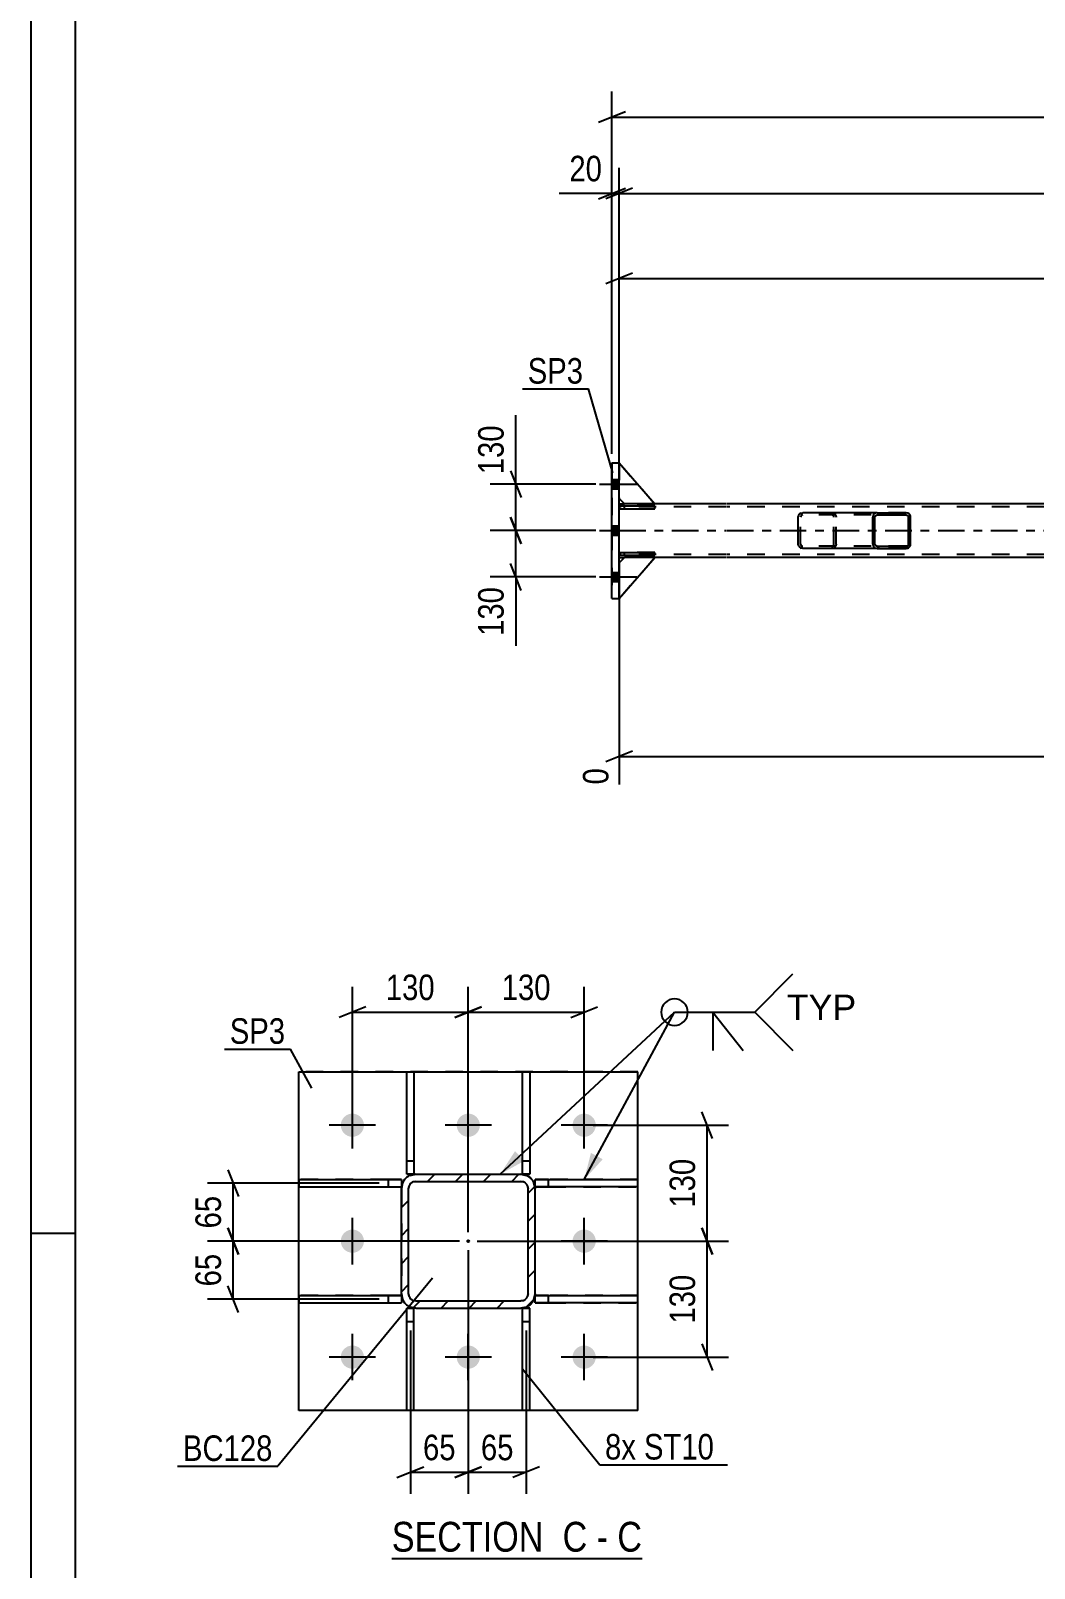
# Model space of a CAD drawing. Header units: millimetres. Extents: x 0 to 841, y 0 to 594.
# Drawn here: x 0 to 112.6, y 111.5 to 283.9 of the extents above; entities that cross this region are included whole.
import ezdxf

# ---------------------------------------------------------------- set-up
doc = ezdxf.new("R2010")
doc.units = ezdxf.units.MM
doc.linetypes.add('DXK_LINE_DOT2', pattern=[3.9198, 1.9599, -1.9599])
doc.linetypes.add('DXK_LINE_DOT3', pattern=[5.9187, 2.979, -0.9799, 0.9799, -0.9799])
doc.styles.add('Arial', font='arial.ttf', dxfattribs={"height": 0.2})
doc.styles.add('Arial Narrow', font='ARIALN.TTF', dxfattribs={"height": 0.2})

# ---------------------------------------------------------------- blocks, each defined once
blk = doc.blocks.new('Unknown-232924716-1133 - 28920')
at = {"color": 5, "linetype": 'Continuous'}
for p, q in [((0, 594), (0, 0)), ((5, 589), (5, 5)), ((5, 149), (0, 149))]:
    blk.add_line(p, q, dxfattribs=at)
blk = doc.blocks.new('Unknown-232924716-13 - 4901')
at = {"color": 6, "linetype": 'Continuous'}
blk.add_line((40.5, 112.58), (68.57, 112.58), dxfattribs=at)
at = {"color": 0, "linetype": 'Continuous'}
for points in [[(58.61, 113.33), (58.61, 116.83), (40.5, 116.83), (40.5, 113.33)], [(62.43, 113.33), (62.43, 116.83), (59.66, 116.83), (59.66, 113.33)], [(64.75, 113.33), (64.75, 116.83), (63.48, 116.83), (63.48, 113.33)], [(68.57, 113.33), (68.57, 116.83), (65.8, 116.83), (65.8, 113.33)]]:
    blk.add_wipeout(points, dxfattribs=at)
at = {"color": 7, "linetype": 'Continuous', "style": 'Arial Narrow'}
for s, p in [('SECTION ', (40.5, 113.33)), ('C', (59.66, 113.33)), ('C', (65.8, 113.33)), ('-', (63.48, 113.33))]:
    blk.add_text(s, height=3.34, dxfattribs=at).set_placement(p)
blk = doc.blocks.new('Bolt-232924716-3558 - 3540')
at = {"linetype": 'Continuous'}
for points in [[(66, 232.49), (66, 233.53), (65.2, 233.53), (65.2, 232.49)], [(66, 232.49), (66, 233.53), (65.2, 233.53), (65.2, 232.49)], [(66, 232.49), (66, 233.53), (65.2, 233.53), (65.2, 232.49)], [(66, 227.29), (66, 228.33), (65.2, 228.33), (65.2, 227.29)], [(66, 227.29), (66, 228.33), (65.2, 228.33), (65.2, 227.29)], [(66, 222.09), (66, 223.13), (65.2, 223.13), (65.2, 222.09)], [(66, 222.09), (66, 223.13), (65.2, 223.13), (65.2, 222.09)], [(66, 222.09), (66, 223.13), (65.2, 223.13), (65.2, 222.09)]]:
    blk.add_hatch(color=1, dxfattribs=at).paths.add_polyline_path(points)
at = {"color": 1, "linetype": 'Continuous'}
for p, q in [((63.8, 233.01), (68, 233.01)), ((63.8, 233.01), (68, 233.01)), ((63.8, 233.01), (68, 233.01)), ((65.2, 233.53), (66, 233.53)), ((65.2, 233.53), (66, 233.53)), ((65.2, 233.53), (66, 233.53)), ((65.2, 232.49), (66, 232.49)), ((65.2, 232.49), (66, 232.49)), ((65.2, 232.49), (66, 232.49)), ((63.8, 227.81), (68, 227.81)), ((63.8, 227.81), (68, 227.81)), ((65.2, 228.33), (66, 228.33)), ((65.2, 228.33), (66, 228.33)), ((65.2, 227.29), (66, 227.29)), ((65.2, 227.29), (66, 227.29)), ((63.8, 222.61), (68, 222.61)), ((63.8, 222.61), (68, 222.61)), ((63.8, 222.61), (68, 222.61)), ((65.2, 223.13), (66, 223.13)), ((65.2, 223.13), (66, 223.13)), ((65.2, 223.13), (66, 223.13)), ((65.2, 222.09), (66, 222.09)), ((65.2, 222.09), (66, 222.09)), ((65.2, 222.09), (66, 222.09))]:
    blk.add_line(p, q, dxfattribs=at)
blk = doc.blocks.new('Part-232924716-3721 - 3540')
at = {"color": 2, "linetype": 'Continuous'}
for p, q in [((66, 225.37), (66, 225.05)), ((66, 225.37), (70, 225.37)), ((66, 225.05), (70, 225.05)), ((70, 225.05), (70, 225.37))]:
    blk.add_line(p, q, dxfattribs=at)
at = {"color": 7, "linetype": 'DXK_LINE_DOT2'}
for p, q in [((66, 225.05), (66, 225.37)), ((66.6, 225.05), (66.6, 225.37))]:
    blk.add_line(p, q, dxfattribs=at)
blk = doc.blocks.new('Part-232924716-3690 - 3540')
at = {"color": 2, "linetype": 'Continuous'}
for p, q in [((66.6, 224.81), (66, 224.21)), ((66, 220.21), (70, 224.81)), ((70, 224.81), (66.6, 224.81))]:
    blk.add_line(p, q, dxfattribs=at)
at = {"color": 7, "linetype": 'DXK_LINE_DOT2'}
blk.add_line((66, 220.21), (66, 224.21), dxfattribs=at)
blk = doc.blocks.new('Part-232924716-3696 - 3540')
at = {"color": 2, "linetype": 'Continuous'}
for p, q in [((66, 235.41), (70, 230.81)), ((66.6, 230.81), (66, 231.41)), ((70, 230.81), (66.6, 230.81))]:
    blk.add_line(p, q, dxfattribs=at)
at = {"color": 7, "linetype": 'DXK_LINE_DOT2'}
blk.add_line((66, 235.41), (66, 231.41), dxfattribs=at)
blk = doc.blocks.new('Part-232924716-3634 - 3540')
at = {"color": 2, "linetype": 'Continuous'}
for p, q in [((66, 230.81), (66.6, 230.81)), ((78, 230.81), (70, 230.81)), ((169.26, 230.81), (78.1, 230.81)), ((66, 224.81), (66.6, 224.81)), ((78, 224.81), (70, 224.81)), ((594.94, 224.81), (78.1, 224.81))]:
    blk.add_line(p, q, dxfattribs=at)
at = {"color": 7, "linetype": 'DXK_LINE_DOT2'}
for p, q in [((66, 224.81), (66, 230.81)), ((78, 230.49), (66, 230.49)), ((70, 230.81), (66.6, 230.81)), ((736.94, 230.49), (78.1, 230.49)), ((78, 225.13), (66, 225.13)), ((70, 224.81), (66.6, 224.81)), ((736.94, 225.13), (78.1, 225.13))]:
    blk.add_line(p, q, dxfattribs=at)
at = {"color": 7, "linetype": 'DXK_LINE_DOT3'}
for p, q in [((66, 227.81), (78, 227.81)), ((78.1, 227.81), (736.94, 227.81))]:
    blk.add_line(p, q, dxfattribs=at)
blk = doc.blocks.new('Part-232924716-3687 - 3540')
at = {"color": 7, "linetype": 'DXK_LINE_DOT2'}
for p, q in [((66.6, 224.81), (66, 224.21)), ((66, 220.21), (70, 224.81)), ((66, 224.21), (66, 220.21)), ((70, 224.81), (66.6, 224.81))]:
    blk.add_line(p, q, dxfattribs=at)
blk = doc.blocks.new('Part-232924716-3693 - 3540')
at = {"color": 7, "linetype": 'DXK_LINE_DOT2'}
for p, q in [((66, 231.41), (66, 235.41)), ((66, 235.41), (70, 230.81)), ((66.6, 230.81), (66, 231.41)), ((70, 230.81), (66.6, 230.81))]:
    blk.add_line(p, q, dxfattribs=at)
blk = doc.blocks.new('Part-232924716-3724 - 3540')
at = {"color": 2, "linetype": 'Continuous'}
for p, q in [((66, 230.57), (66, 230.25)), ((66, 230.57), (70, 230.57)), ((66, 230.25), (70, 230.25)), ((70, 230.25), (70, 230.57))]:
    blk.add_line(p, q, dxfattribs=at)
at = {"color": 7, "linetype": 'DXK_LINE_DOT2'}
for p, q in [((66, 230.25), (66, 230.57)), ((66.6, 230.25), (66.6, 230.57))]:
    blk.add_line(p, q, dxfattribs=at)
blk = doc.blocks.new('Part-232924716-3727 - 3540')
at = {"color": 7, "linetype": 'DXK_LINE_DOT2'}
for p, q in [((70, 225.37), (66, 225.37)), ((66, 225.37), (66, 225.05)), ((66, 225.37), (66, 225.05)), ((66, 225.05), (70, 225.05)), ((66.6, 225.05), (66.6, 225.37)), ((70, 225.05), (70, 225.37))]:
    blk.add_line(p, q, dxfattribs=at)
blk = doc.blocks.new('Part-232924716-3728 - 3540')
at = {"color": 7, "linetype": 'DXK_LINE_DOT2'}
for p, q in [((70, 230.57), (66, 230.57)), ((66, 230.57), (66, 230.25)), ((66, 230.57), (66, 230.25)), ((66, 230.25), (70, 230.25)), ((66.6, 230.25), (66.6, 230.57)), ((70, 230.25), (70, 230.57))]:
    blk.add_line(p, q, dxfattribs=at)
blk = doc.blocks.new('Part-232924716-3755 - 3540')
at = {"linetype": 'Continuous'}
h = blk.add_hatch(dxfattribs=at)
h.set_pattern_fill('', scale=0.7, style=0, pattern_type=0)
h.set_pattern_definition([(45, (98.666, 229.5111), (-1.57154, 1.57154), [])])
h.paths.add_polyline_path([(98.7, 229.33), (98.67, 229.51), (98.56, 229.67), (98.39, 229.77), (98.19, 229.81), (94.96, 229.81), (94.76, 229.77), (94.6, 229.67), (94.49, 229.51), (94.45, 229.33), (94.45, 226.29), (94.49, 226.1), (94.6, 225.95), (94.76, 225.84), (94.96, 225.81), (98.19, 225.81), (98.39, 225.84), (98.56, 225.95), (98.67, 226.1), (98.7, 226.29)])
h.paths.add_polyline_path([(98.43, 226.2), (98.37, 226.12), (98.29, 226.07), (98.19, 226.05), (94.96, 226.05), (94.86, 226.07), (94.78, 226.12), (94.72, 226.2), (94.7, 226.29), (94.7, 229.33), (94.72, 229.42), (94.78, 229.5), (94.86, 229.55), (94.96, 229.57), (98.19, 229.57), (98.29, 229.55), (98.37, 229.5), (98.43, 229.42), (98.45, 229.33), (98.45, 226.29)])
at = {"color": 2, "linetype": 'Continuous'}
for p, q in [((86.1, 229.33), (86.14, 229.51)), ((86.1, 226.29), (86.1, 229.33)), ((86.41, 229.77), (86.61, 229.81)), ((94.96, 229.81), (86.61, 229.81)), ((94.49, 229.51), (94.45, 229.33)), ((94.45, 226.29), (94.45, 229.33)), ((94.7, 229.33), (94.72, 229.42)), ((94.7, 226.29), (94.7, 229.33)), ((94.72, 229.42), (94.78, 229.5)), ((94.96, 229.81), (94.76, 229.77)), ((94.78, 229.5), (94.86, 229.55)), ((94.86, 229.55), (94.96, 229.57)), ((94.96, 229.81), (98.19, 229.81)), ((94.96, 229.57), (98.19, 229.57)), ((98.39, 229.77), (98.19, 229.81)), ((98.19, 229.57), (98.29, 229.55)), ((98.29, 229.55), (98.37, 229.5)), ((98.37, 229.5), (98.43, 229.42)), ((98.43, 229.42), (98.45, 229.33)), ((98.45, 226.29), (98.45, 229.33)), ((98.7, 229.33), (98.67, 229.51)), ((98.7, 226.29), (98.7, 229.33)), ((86.14, 226.1), (86.1, 226.29)), ((86.61, 225.81), (86.41, 225.84)), ((94.45, 226.29), (94.49, 226.1)), ((94.72, 226.2), (94.7, 226.29)), ((94.78, 226.12), (94.72, 226.2)), ((94.76, 225.84), (94.96, 225.81)), ((94.86, 226.07), (94.78, 226.12)), ((94.96, 226.05), (94.86, 226.07)), ((94.96, 226.05), (98.19, 226.05)), ((98.29, 226.07), (98.19, 226.05)), ((98.19, 225.81), (98.39, 225.84)), ((98.37, 226.12), (98.29, 226.07)), ((98.43, 226.2), (98.37, 226.12)), ((98.45, 226.29), (98.43, 226.2)), ((98.67, 226.1), (98.7, 226.29)), ((94.96, 225.81), (86.61, 225.81)), ((94.96, 225.81), (98.19, 225.81))]:
    blk.add_line(p, q, dxfattribs=at)
at = {"color": 7, "linetype": 'DXK_LINE_DOT2'}
for p, q in [((86.37, 229.42), (86.35, 229.33)), ((86.35, 226.29), (86.35, 229.33)), ((86.43, 229.5), (86.37, 229.42)), ((86.51, 229.55), (86.43, 229.5)), ((86.61, 229.57), (86.51, 229.55)), ((98.19, 229.57), (86.61, 229.57)), ((89.84, 229.81), (90.04, 229.77)), ((89.94, 229.55), (89.84, 229.57)), ((90.03, 229.5), (89.94, 229.55)), ((90.08, 229.42), (90.03, 229.5)), ((90.1, 229.33), (90.08, 229.42)), ((90.1, 226.29), (90.1, 229.33)), ((90.32, 229.51), (90.36, 229.33)), ((90.36, 226.29), (90.36, 229.33)), ((98.19, 229.81), (94.96, 229.81)), ((86.35, 226.29), (86.37, 226.2)), ((86.37, 226.2), (86.43, 226.12)), ((86.43, 226.12), (86.51, 226.07)), ((86.51, 226.07), (86.61, 226.05)), ((98.19, 226.05), (86.61, 226.05)), ((89.84, 226.05), (89.94, 226.07)), ((90.04, 225.84), (89.84, 225.81)), ((89.94, 226.07), (90.03, 226.12)), ((90.03, 226.12), (90.08, 226.2)), ((90.08, 226.2), (90.1, 226.29)), ((90.36, 226.29), (90.32, 226.1)), ((98.19, 225.81), (94.96, 225.81))]:
    blk.add_line(p, q, dxfattribs=at)
at = {"color": 2, "linetype": 'Continuous'}
for centre, start, end in [((86.59, 229.31), 110.7583, 155.68), ((94.94, 229.31), 110.7583, 155.68), ((98.21, 229.31), 24.32, 69.2417), ((86.59, 226.31), 204.32, 249.2417), ((94.94, 226.31), 204.32, 249.2417), ((98.21, 226.31), 290.7583, 335.68)]:
    blk.add_arc(centre, 0.496, start, end, dxfattribs=at)
at = {"color": 7, "linetype": 'DXK_LINE_DOT2'}
for centre, start, end in [((89.86, 229.31), 24.32, 69.2417), ((89.86, 226.31), 290.7583, 335.68)]:
    blk.add_arc(centre, 0.496, start, end, dxfattribs=at)
blk = doc.blocks.new('Part-232924716-3762 - 3540')
at = {"color": 2, "linetype": 'Continuous'}
for p, q in [((65.2, 235.41), (66, 235.41)), ((65.2, 220.21), (65.2, 235.41)), ((66, 220.21), (66, 235.41)), ((65.2, 220.21), (66, 220.21))]:
    blk.add_line(p, q, dxfattribs=at)
at = {"color": 7, "linetype": 'DXK_LINE_DOT2'}
for p, q in [((65.2, 235.41), (65.2, 235.41)), ((65.2, 235.41), (65.2, 220.21)), ((66, 220.21), (66, 235.41)), ((65.2, 220.21), (65.2, 220.21))]:
    blk.add_line(p, q, dxfattribs=at)
blk = doc.blocks.new('Part-232924716-4975 - 4901')
at = {"linetype": 'Continuous'}
h = blk.add_hatch(dxfattribs=at)
h.set_pattern_fill('', scale=0.7, style=0, pattern_type=0)
h.set_pattern_definition([(45, (55.5887, 140.765), (-1.57154, 1.57154), [])])
h.paths.add_polyline_path([(54.98, 140.64), (55.59, 140.76), (56.11, 141.11), (56.45, 141.63), (56.58, 142.24), (56.58, 154.04), (56.45, 154.66), (56.11, 155.17), (55.59, 155.52), (54.98, 155.64), (43.18, 155.64), (42.56, 155.52), (42.05, 155.17), (41.7, 154.66), (41.58, 154.04), (41.58, 142.24), (41.7, 141.63), (42.05, 141.11), (42.56, 140.76), (43.18, 140.64)])
h.paths.add_polyline_path([(43.18, 141.44), (42.87, 141.5), (42.61, 141.68), (42.44, 141.94), (42.38, 142.24), (42.38, 154.04), (42.44, 154.35), (42.61, 154.61), (42.87, 154.78), (43.18, 154.84), (54.98, 154.84), (55.28, 154.78), (55.54, 154.61), (55.72, 154.35), (55.78, 154.04), (55.78, 142.24), (55.72, 141.94), (55.54, 141.68), (55.28, 141.5), (54.98, 141.44)])
blk.add_hatch(color=30, dxfattribs=at).paths.add_polyline_path([(49.08, 148.04, -1), (49.08, 148.24, -1)])
at = {"color": 7, "linetype": 'DXK_LINE_DOT2'}
for p, q in [((42.56, 155.52), (43.18, 155.64)), ((43.18, 155.64), (54.98, 155.64)), ((54.98, 155.64), (55.59, 155.52)), ((41.58, 154.04), (41.7, 154.66)), ((41.58, 154.04), (41.58, 142.24)), ((42.44, 154.35), (42.38, 154.04)), ((42.38, 142.24), (42.38, 154.04)), ((43.18, 154.84), (42.87, 154.78)), ((43.18, 154.84), (54.98, 154.84)), ((55.28, 154.78), (54.98, 154.84)), ((55.78, 154.04), (55.72, 154.35)), ((55.78, 142.24), (55.78, 154.04)), ((56.45, 154.66), (56.58, 154.04)), ((56.58, 142.24), (56.58, 154.04)), ((41.7, 141.63), (41.58, 142.24)), ((42.38, 142.24), (42.44, 141.94)), ((42.87, 141.5), (43.18, 141.44)), ((43.18, 141.44), (54.98, 141.44)), ((54.98, 141.44), (55.28, 141.5)), ((55.72, 141.94), (55.78, 142.24)), ((56.58, 142.24), (56.45, 141.63)), ((43.18, 140.64), (42.56, 140.76)), ((43.18, 140.64), (54.98, 140.64)), ((55.59, 140.76), (54.98, 140.64))]:
    blk.add_line(p, q, dxfattribs=at)
at = {"color": 2, "linetype": 'Continuous'}
for p, q in [((43.18, 155.64), (42.56, 155.52)), ((43.18, 155.64), (43.18, 155.64)), ((43.18, 155.64), (54.98, 155.64)), ((54.98, 155.64), (54.98, 155.64)), ((55.59, 155.52), (54.98, 155.64)), ((41.7, 154.66), (41.58, 154.04)), ((41.58, 154.04), (41.58, 154.04)), ((41.58, 142.24), (41.58, 154.04)), ((42.38, 154.04), (42.44, 154.35)), ((42.38, 154.04), (42.38, 154.04)), ((42.38, 142.24), (42.38, 154.04)), ((42.87, 154.78), (43.18, 154.84)), ((43.18, 154.84), (43.18, 154.84)), ((43.18, 154.84), (54.98, 154.84)), ((54.98, 154.84), (54.98, 154.84)), ((54.98, 154.84), (55.28, 154.78)), ((55.72, 154.35), (55.78, 154.04)), ((55.78, 154.04), (55.78, 154.04)), ((55.78, 142.24), (55.78, 154.04)), ((56.58, 154.04), (56.45, 154.66)), ((56.58, 154.04), (56.58, 154.04)), ((56.58, 142.24), (56.58, 154.04)), ((41.58, 142.24), (41.58, 142.24)), ((41.58, 142.24), (41.7, 141.63)), ((42.38, 142.24), (42.38, 142.24)), ((42.44, 141.94), (42.38, 142.24)), ((43.18, 141.44), (42.87, 141.5)), ((43.18, 141.44), (43.18, 141.44)), ((43.18, 141.44), (54.98, 141.44)), ((55.28, 141.5), (54.98, 141.44)), ((54.98, 141.44), (54.98, 141.44)), ((55.78, 142.24), (55.72, 141.94)), ((55.78, 142.24), (55.78, 142.24)), ((56.45, 141.63), (56.58, 142.24)), ((56.58, 142.24), (56.58, 142.24)), ((42.56, 140.76), (43.18, 140.64)), ((43.18, 140.64), (43.18, 140.64)), ((43.18, 140.64), (54.98, 140.64)), ((54.98, 140.64), (55.59, 140.76)), ((54.98, 140.64), (54.98, 140.64))]:
    blk.add_line(p, q, dxfattribs=at)
at = {"color": 7, "linetype": 'DXK_LINE_DOT3'}
blk.add_line((49.08, 148.14), (49.08, 148.14), dxfattribs=at)
at = {"color": 30, "linetype": 'DXK_LINE_DOT3'}
blk.add_line((49.08, 148.14), (49.08, 148.14), dxfattribs=at)
at = {"color": 30, "linetype": 'Continuous'}
blk.add_circle((49.08, 148.14), 0.1, dxfattribs=at)
at = {"color": 7, "linetype": 'DXK_LINE_DOT2'}
for centre, radius, start, end in [((43.18, 154.04), 1.6, 112.5, 157.5), ((54.98, 154.04), 1.6, 22.5, 67.5), ((43.18, 154.04), 0.8, 112.5, 157.5), ((54.98, 154.04), 0.8, 22.5, 67.5), ((43.18, 142.24), 1.6, 202.5, 247.5), ((43.18, 142.24), 0.8, 202.5, 247.5), ((54.98, 142.24), 0.8, 292.5, 337.5), ((54.98, 142.24), 1.6, 292.5, 337.5)]:
    blk.add_arc(centre, radius, start, end, dxfattribs=at)
at = {"color": 2, "linetype": 'Continuous'}
for centre, radius, start, end in [((43.18, 154.04), 1.6, 112.5, 157.5), ((54.98, 154.04), 1.6, 22.5, 67.5), ((43.18, 154.04), 0.8, 112.5, 157.5), ((54.98, 154.04), 0.8, 22.5, 67.5), ((43.18, 142.24), 1.6, 202.5, 247.5), ((43.18, 142.24), 0.8, 202.5, 247.5), ((54.98, 142.24), 0.8, 292.5, 337.5), ((54.98, 142.24), 1.6, 292.5, 337.5)]:
    blk.add_arc(centre, radius, start, end, dxfattribs=at)
blk = doc.blocks.new('Part-232924716-4919 - 4901')
at = {"color": 2, "linetype": 'Continuous'}
for p, q in [((56.58, 154.24), (56.58, 155.04)), ((56.58, 155.04), (68.08, 155.04)), ((68.08, 154.24), (56.58, 154.24)), ((68.08, 154.24), (68.08, 155.04))]:
    blk.add_line(p, q, dxfattribs=at)
at = {"color": 7, "linetype": 'DXK_LINE_DOT2'}
for p, q in [((58.08, 155.04), (56.58, 155.04)), ((56.58, 154.24), (58.08, 154.24)), ((58.08, 154.24), (58.08, 155.04)), ((68.08, 155.04), (58.08, 155.04)), ((58.08, 154.24), (68.08, 154.24))]:
    blk.add_line(p, q, dxfattribs=at)
blk = doc.blocks.new('Part-232924716-5000 - 4901')
at = {"color": 2, "linetype": 'Continuous'}
for p, q in [((30.08, 142.04), (41.58, 142.04)), ((30.08, 142.04), (30.08, 141.24)), ((41.58, 142.04), (41.58, 141.24)), ((30.08, 141.24), (41.58, 141.24))]:
    blk.add_line(p, q, dxfattribs=at)
at = {"color": 7, "linetype": 'DXK_LINE_DOT2'}
for p, q in [((40.08, 142.04), (30.08, 142.04)), ((41.58, 142.04), (40.08, 142.04)), ((40.08, 142.04), (40.08, 141.24)), ((30.08, 141.24), (40.08, 141.24)), ((40.08, 141.24), (41.58, 141.24))]:
    blk.add_line(p, q, dxfattribs=at)
blk = doc.blocks.new('Part-232924716-4928 - 4901')
at = {"color": 2, "linetype": 'Continuous'}
for p, q in [((42.18, 155.64), (42.18, 167.14)), ((42.18, 167.14), (42.98, 167.14)), ((42.98, 167.14), (42.98, 155.64)), ((42.18, 155.64), (42.98, 155.64))]:
    blk.add_line(p, q, dxfattribs=at)
at = {"color": 7, "linetype": 'DXK_LINE_DOT2'}
for p, q in [((42.18, 157.14), (42.98, 157.14)), ((42.98, 155.64), (42.18, 155.64))]:
    blk.add_line(p, q, dxfattribs=at)
blk = doc.blocks.new('Part-232924716-4965 - 4901')
at = {"color": 2, "linetype": 'Continuous'}
for p, q in [((55.18, 155.64), (55.18, 167.14)), ((55.18, 167.14), (55.98, 167.14)), ((55.98, 167.14), (55.98, 155.64)), ((55.18, 155.64), (55.98, 155.64))]:
    blk.add_line(p, q, dxfattribs=at)
at = {"color": 7, "linetype": 'DXK_LINE_DOT2'}
for p, q in [((55.18, 157.14), (55.98, 157.14)), ((55.98, 155.64), (55.18, 155.64))]:
    blk.add_line(p, q, dxfattribs=at)
blk = doc.blocks.new('Part-232924716-4970 - 4901')
at = {"color": 2, "linetype": 'Continuous'}
for p, q in [((42.18, 140.64), (42.98, 140.64)), ((42.18, 129.14), (42.18, 140.64)), ((42.98, 129.14), (42.98, 140.64)), ((42.98, 129.14), (42.18, 129.14))]:
    blk.add_line(p, q, dxfattribs=at)
at = {"color": 7, "linetype": 'DXK_LINE_DOT2'}
for p, q in [((42.98, 140.64), (42.18, 140.64)), ((42.18, 139.14), (42.98, 139.14))]:
    blk.add_line(p, q, dxfattribs=at)
blk = doc.blocks.new('Part-232924716-4995 - 4901')
at = {"color": 2, "linetype": 'Continuous'}
for p, q in [((55.18, 140.64), (55.98, 140.64)), ((55.18, 129.14), (55.18, 140.64)), ((55.98, 129.14), (55.98, 140.64)), ((55.98, 129.14), (55.18, 129.14))]:
    blk.add_line(p, q, dxfattribs=at)
at = {"color": 7, "linetype": 'DXK_LINE_DOT2'}
for p, q in [((55.98, 140.64), (55.18, 140.64)), ((55.18, 139.14), (55.98, 139.14))]:
    blk.add_line(p, q, dxfattribs=at)
blk = doc.blocks.new('Part-232924716-5005 - 4901')
at = {"color": 2, "linetype": 'Continuous'}
for p, q in [((30.08, 155.04), (41.58, 155.04)), ((30.08, 155.04), (30.08, 154.24)), ((30.08, 154.24), (41.58, 154.24)), ((41.58, 155.04), (41.58, 154.24))]:
    blk.add_line(p, q, dxfattribs=at)
at = {"color": 7, "linetype": 'DXK_LINE_DOT2'}
for p, q in [((40.08, 155.04), (30.08, 155.04)), ((30.08, 154.24), (40.08, 154.24)), ((41.58, 155.04), (40.08, 155.04)), ((40.08, 155.04), (40.08, 154.24)), ((40.08, 154.24), (41.58, 154.24))]:
    blk.add_line(p, q, dxfattribs=at)
blk = doc.blocks.new('Part-232924716-5010 - 4901')
at = {"color": 2, "linetype": 'Continuous'}
for p, q in [((56.58, 141.24), (56.58, 142.04)), ((56.58, 142.04), (68.08, 142.04)), ((68.08, 141.24), (68.08, 142.04)), ((68.08, 141.24), (56.58, 141.24))]:
    blk.add_line(p, q, dxfattribs=at)
at = {"color": 7, "linetype": 'DXK_LINE_DOT2'}
for p, q in [((58.08, 142.04), (56.58, 142.04)), ((58.08, 141.24), (58.08, 142.04)), ((68.08, 142.04), (58.08, 142.04)), ((56.58, 141.24), (58.08, 141.24)), ((58.08, 141.24), (68.08, 141.24))]:
    blk.add_line(p, q, dxfattribs=at)
blk = doc.blocks.new('Bolt-232924716-5042 - 4901')
at = {"linetype": 'Continuous'}
for points in [[(36.08, 159.84, -1), (36.08, 162.44, -1)], [(49.08, 159.84, -1), (49.08, 162.44, -1)], [(62.08, 159.84, -1), (62.08, 162.44, -1)], [(36.08, 146.84, -1), (36.08, 149.44, -1)], [(62.08, 146.84, -1), (62.08, 149.44, -1)], [(36.08, 133.84, -1), (36.08, 136.44, -1)], [(49.08, 133.84, -1), (49.08, 136.44, -1)], [(62.08, 133.84, -1), (62.08, 136.44, -1)]]:
    blk.add_hatch(color=1, dxfattribs=at).paths.add_polyline_path(points)
at = {"color": 1, "linetype": 'Continuous'}
for p, q in [((36.08, 158.54), (36.08, 163.74)), ((49.08, 158.54), (49.08, 163.74)), ((62.08, 158.54), (62.08, 163.74)), ((38.68, 161.14), (33.48, 161.14)), ((51.68, 161.14), (46.48, 161.14)), ((64.68, 161.14), (59.48, 161.14)), ((36.08, 145.54), (36.08, 150.74)), ((62.08, 145.54), (62.08, 150.74)), ((38.68, 148.14), (33.48, 148.14)), ((64.68, 148.14), (59.48, 148.14)), ((36.08, 132.54), (36.08, 137.74)), ((49.08, 132.54), (49.08, 137.74)), ((62.08, 132.54), (62.08, 137.74)), ((38.68, 135.14), (33.48, 135.14)), ((51.68, 135.14), (46.48, 135.14)), ((64.68, 135.14), (59.48, 135.14))]:
    blk.add_line(p, q, dxfattribs=at)
blk = doc.blocks.new('Part-232924716-5049 - 4901')
at = {"color": 2, "linetype": 'Continuous'}
for p, q in [((30.08, 167.14), (68.08, 167.14)), ((30.08, 129.14), (30.08, 167.14)), ((68.08, 129.14), (68.08, 167.14)), ((68.08, 129.14), (30.08, 129.14))]:
    blk.add_line(p, q, dxfattribs=at)
at = {"color": 7, "linetype": 'DXK_LINE_DOT2'}
blk.add_line((68.08, 167.14), (30.08, 167.14), dxfattribs=at)
blk = doc.blocks.new('StraightDimension-232924716-3973 - 3540')
at = {"color": 7, "linetype": 'Continuous'}
for p, q in [((66, 236.41), (66, 268.47)), ((67.5, 266.22), (64.5, 265.02)), ((66, 265.62), (749.04, 265.62))]:
    blk.add_line(p, q, dxfattribs=at)
blk = doc.blocks.new('StraightDimension-232924716-28834 - 3540')
at = {"color": 7, "linetype": 'Continuous'}
for p, q in [((53.8, 229.31), (55, 226.31)), ((63.4, 227.81), (51.55, 227.81)), ((54.4, 222.61), (54.4, 227.81)), ((55, 221.11), (53.8, 224.11)), ((63.4, 222.61), (51.55, 222.61))]:
    blk.add_line(p, q, dxfattribs=at)
at = {"color": 0}
blk.add_wipeout([(53.65, 222.09), (49.45, 222.09), (49.45, 215.4), (53.65, 215.4)], dxfattribs=at)
at = {"color": 7, "linetype": 'Continuous'}
blk.add_line((54.4, 222.61), (54.4, 214.88), dxfattribs=at)
blk.add_line((54.4, 222.61), (54.4, 214.88), dxfattribs=at)
at = {"color": 3, "style": 'Arial Narrow'}
blk.add_text('130', height=2.863, rotation=90.0002, dxfattribs=at).set_placement((53.05, 216))
blk = doc.blocks.new('StraightDimension-232924716-3867 - 3540')
at = {"color": 7, "linetype": 'Continuous'}
for p, q in [((66, 231.81), (66, 258.92)), ((170.06, 239.49), (170.06, 258.92)), ((67.5, 256.67), (64.5, 255.47)), ((66, 256.07), (170.06, 256.07)), ((168.56, 255.47), (171.56, 256.67))]:
    blk.add_line(p, q, dxfattribs=at)
at = {"color": 0}
blk.add_wipeout([(122.29, 256.82), (122.29, 261.02), (113.77, 261.02), (113.77, 256.82)], dxfattribs=at)
at = {"color": 3, "style": 'Arial Narrow'}
blk.add_text('3627', height=2.863, dxfattribs=at).set_placement((114.37, 257.42))
blk = doc.blocks.new('StraightDimension-232924716-3889 - 3540')
at = {"color": 7, "linetype": 'Continuous'}
for p, q in [((65.2, 236.41), (65.2, 277.03)), ((66.7, 274.78), (63.7, 273.58)), ((65.2, 274.18), (749.84, 274.18))]:
    blk.add_line(p, q, dxfattribs=at)
blk = doc.blocks.new('StraightDimension-232924716-3919 - 3540')
at = {"color": 7, "linetype": 'Continuous'}
for p, q in [((66, 223.81), (66, 199.35)), ((170.06, 215.41), (170.06, 193.87)), ((67.5, 203.08), (64.5, 201.88)), ((66, 202.48), (170.06, 202.48)), ((168.56, 201.88), (171.56, 203.08))]:
    blk.add_line(p, q, dxfattribs=at)
at = {"color": 0}
blk.add_wipeout([(122.29, 203.23), (122.29, 207.43), (113.77, 207.43), (113.77, 203.23)], dxfattribs=at)
at = {"color": 0, "linetype": 'Continuous'}
for points in [[(65.4, 201.78), (61.2, 201.78), (61.2, 198.75), (65.4, 198.75)], [(169.46, 201.78), (165.26, 201.78), (165.26, 193.27), (169.46, 193.27)]]:
    blk.add_wipeout(points, dxfattribs=at)
at = {"color": 3, "style": 'Arial Narrow'}
blk.add_text('3627', height=2.863, dxfattribs=at).set_placement((114.37, 203.83))
at = {"color": 3, "linetype": 'Continuous', "style": 'Arial Narrow'}
for s, height, p in [('0', 2.86, (64.8, 199.35)), ('3627', 2.863, (168.86, 193.87))]:
    blk.add_text(s, height=height, rotation=90.0002, dxfattribs=at).set_placement(p)
blk = doc.blocks.new('StraightDimension-232924716-3944 - 3540')
at = {"color": 7, "linetype": 'Continuous'}
for p, q in [((65.2, 236.41), (65.2, 268.47)), ((66, 236.41), (66, 268.47)), ((63.7, 265.02), (66.7, 266.22)), ((67.5, 266.22), (64.5, 265.02)), ((65.2, 265.62), (66, 265.62))]:
    blk.add_line(p, q, dxfattribs=at)
at = {"color": 0}
blk.add_wipeout([(64.67, 266.37), (64.67, 270.57), (59.82, 270.57), (59.82, 266.37)], dxfattribs=at)
at = {"color": 7, "linetype": 'Continuous'}
blk.add_line((65.2, 265.62), (59.29, 265.62), dxfattribs=at)
blk.add_line((65.2, 265.62), (59.29, 265.62), dxfattribs=at)
at = {"color": 3, "style": 'Arial Narrow'}
blk.add_text('20', height=2.863, dxfattribs=at).set_placement((60.42, 266.97))
blk = doc.blocks.new('StraightDimension-232924716-28833 - 3540')
at = {"color": 7, "linetype": 'Continuous'}
for p, q in [((53.8, 234.51), (55, 231.51)), ((63.4, 233.01), (51.55, 233.01)), ((54.4, 227.81), (54.4, 233.01)), ((55, 226.31), (53.8, 229.31)), ((63.4, 227.81), (51.55, 227.81))]:
    blk.add_line(p, q, dxfattribs=at)
at = {"color": 0}
blk.add_wipeout([(53.65, 240.22), (49.45, 240.22), (49.45, 233.53), (53.65, 233.53)], dxfattribs=at)
at = {"color": 7, "linetype": 'Continuous'}
blk.add_line((54.4, 233.01), (54.4, 240.74), dxfattribs=at)
blk.add_line((54.4, 233.01), (54.4, 240.74), dxfattribs=at)
at = {"color": 3, "style": 'Arial Narrow'}
blk.add_text('130', height=2.863, rotation=90.0002, dxfattribs=at).set_placement((53.05, 234.13))
blk = doc.blocks.new('StraightDimension-232924716-29613 - 4901')
at = {"color": 7, "linetype": 'Continuous'}
for p, q in [((49.08, 147.15), (49.08, 119.83)), ((55.58, 138.14), (55.58, 119.83)), ((47.58, 121.63), (50.58, 122.83)), ((57.08, 122.83), (54.08, 121.63)), ((49.08, 122.23), (55.58, 122.23))]:
    blk.add_line(p, q, dxfattribs=at)
at = {"color": 0}
blk.add_wipeout([(54.75, 122.98), (54.75, 127.18), (49.9, 127.18), (49.9, 122.98)], dxfattribs=at)
at = {"color": 3, "style": 'Arial Narrow'}
blk.add_text('65', height=2.863, dxfattribs=at).set_placement((50.5, 123.58))
blk = doc.blocks.new('StraightDimension-232924716-29795 - 4901')
at = {"color": 7, "linetype": 'Continuous'}
for p, q in [((36.08, 162.14), (36.08, 176.67)), ((49.08, 149.15), (49.08, 176.67)), ((37.58, 174.42), (34.58, 173.22)), ((47.58, 173.22), (50.58, 174.42)), ((36.08, 173.82), (49.08, 173.82))]:
    blk.add_line(p, q, dxfattribs=at)
at = {"color": 0}
blk.add_wipeout([(45.92, 174.57), (45.92, 178.77), (39.23, 178.77), (39.23, 174.57)], dxfattribs=at)
at = {"color": 3, "style": 'Arial Narrow'}
blk.add_text('130', height=2.863, dxfattribs=at).set_placement((39.83, 175.17))
blk = doc.blocks.new('StraightDimension-232924716-29614 - 4901')
at = {"color": 7, "linetype": 'Continuous'}
for p, q in [((49.08, 147.15), (49.08, 119.83)), ((42.58, 138.14), (42.58, 119.83)), ((41.08, 121.63), (44.08, 122.83)), ((50.58, 122.83), (47.58, 121.63)), ((42.58, 122.23), (49.08, 122.23))]:
    blk.add_line(p, q, dxfattribs=at)
at = {"color": 0}
blk.add_wipeout([(48.25, 122.98), (48.25, 127.18), (43.4, 127.18), (43.4, 122.98)], dxfattribs=at)
at = {"color": 3, "style": 'Arial Narrow'}
blk.add_text('65', height=2.863, dxfattribs=at).set_placement((44, 123.58))
blk = doc.blocks.new('StraightDimension-232924716-29684 - 4901')
at = {"color": 7, "linetype": 'Continuous'}
for p, q in [((22.09, 156.14), (23.29, 153.14)), ((39.08, 154.64), (19.84, 154.64)), ((22.69, 148.15), (22.69, 154.64)), ((23.29, 146.65), (22.09, 149.65)), ((48.08, 148.15), (19.84, 148.15))]:
    blk.add_line(p, q, dxfattribs=at)
at = {"color": 0}
blk.add_wipeout([(21.94, 153.82), (17.74, 153.82), (17.74, 148.97), (21.94, 148.97)], dxfattribs=at)
at = {"color": 3, "style": 'Arial Narrow'}
blk.add_text('65', height=2.863, rotation=90.0002, dxfattribs=at).set_placement((21.34, 149.57))
blk = doc.blocks.new('StraightDimension-232924716-29685 - 4901')
at = {"color": 7, "linetype": 'Continuous'}
for p, q in [((22.09, 149.65), (23.29, 146.65)), ((48.08, 148.15), (19.84, 148.15)), ((22.69, 141.64), (22.69, 148.15)), ((23.29, 140.14), (22.09, 143.14)), ((39.08, 141.64), (19.84, 141.64))]:
    blk.add_line(p, q, dxfattribs=at)
at = {"color": 0}
blk.add_wipeout([(21.94, 147.32), (17.74, 147.32), (17.74, 142.47), (21.94, 142.47)], dxfattribs=at)
at = {"color": 3, "style": 'Arial Narrow'}
blk.add_text('65', height=2.863, rotation=90.0002, dxfattribs=at).set_placement((21.34, 143.07))
blk = doc.blocks.new('StraightDimension-232924716-29711 - 4901')
at = {"color": 7, "linetype": 'Continuous'}
for p, q in [((76.47, 159.64), (75.27, 162.64)), ((63.08, 161.14), (78.27, 161.14)), ((75.87, 148.14), (75.87, 161.14)), ((75.27, 149.64), (76.47, 146.64)), ((50.08, 148.14), (78.27, 148.14))]:
    blk.add_line(p, q, dxfattribs=at)
at = {"color": 0}
blk.add_wipeout([(75.12, 157.99), (70.92, 157.99), (70.92, 151.3), (75.12, 151.3)], dxfattribs=at)
at = {"color": 3, "style": 'Arial Narrow'}
blk.add_text('130', height=2.863, rotation=90.0002, dxfattribs=at).set_placement((74.52, 151.9))
blk = doc.blocks.new('StraightDimension-232924716-29712 - 4901')
at = {"color": 7, "linetype": 'Continuous'}
for p, q in [((76.47, 146.64), (75.27, 149.64)), ((50.08, 148.14), (78.27, 148.14)), ((75.87, 135.14), (75.87, 148.14)), ((75.27, 136.64), (76.47, 133.64)), ((63.08, 135.14), (78.27, 135.14))]:
    blk.add_line(p, q, dxfattribs=at)
at = {"color": 0}
blk.add_wipeout([(75.12, 144.99), (70.92, 144.99), (70.92, 138.3), (75.12, 138.3)], dxfattribs=at)
at = {"color": 3, "style": 'Arial Narrow'}
blk.add_text('130', height=2.863, rotation=90.0002, dxfattribs=at).set_placement((74.52, 138.9))
blk = doc.blocks.new('StraightDimension-232924716-29794 - 4901')
at = {"color": 7, "linetype": 'Continuous'}
for p, q in [((49.08, 149.15), (49.08, 176.67)), ((62.08, 162.14), (62.08, 176.67)), ((50.58, 174.42), (47.58, 173.22)), ((60.58, 173.22), (63.58, 174.42)), ((49.08, 173.82), (62.08, 173.82))]:
    blk.add_line(p, q, dxfattribs=at)
at = {"color": 0}
blk.add_wipeout([(58.92, 174.57), (58.92, 178.77), (52.23, 178.77), (52.23, 174.57)], dxfattribs=at)
at = {"color": 3, "style": 'Arial Narrow'}
blk.add_text('130', height=2.863, dxfattribs=at).set_placement((52.83, 175.17))
blk = doc.blocks.new('Mark-232924716-3758 - 3540')
at = {"color": 0}
blk.add_wipeout([(61.96, 244.29), (61.96, 247.29), (55.75, 247.29), (55.75, 244.29)], dxfattribs=at)
blk.add_wipeout([(61.96, 244.29), (61.96, 247.29), (55.75, 247.29), (55.75, 244.29)], dxfattribs=at)
at = {"color": 30, "linetype": 'Continuous'}
for p in [(55.15, 243.69), (65.3, 234.29)]:
    blk.add_line(p, (62.56, 243.69), dxfattribs=at)
at = {"color": 3, "style": 'Arial Narrow'}
blk.add_text('SP3', height=2.863, dxfattribs=at).set_placement((55.75, 244.29))
blk = doc.blocks.new('Mark-232924716-4971 - 4901')
at = {"color": 0}
blk.add_wipeout([(27.13, 123.5), (27.13, 126.5), (17.08, 126.5), (17.08, 123.5)], dxfattribs=at)
blk.add_wipeout([(27.13, 123.5), (27.13, 126.5), (17.08, 126.5), (17.08, 123.5)], dxfattribs=at)
at = {"color": 30, "linetype": 'Continuous'}
for p in [(45.05, 144.01), (16.48, 122.9)]:
    blk.add_line(p, (27.73, 122.9), dxfattribs=at)
at = {"color": 3, "style": 'Arial Narrow'}
blk.add_text('BC128', height=2.863, dxfattribs=at).set_placement((17.08, 123.5))
blk = doc.blocks.new('MarkSet-232924716-5155 - 4901')
at = {"color": 0}
for points in [[(67.89, 123.66), (67.89, 126.66), (64.42, 126.66), (64.42, 123.66)], [(76.64, 123.66), (76.64, 126.66), (68.79, 126.66), (68.79, 123.66)]]:
    blk.add_wipeout(points, dxfattribs=at)
for points in [[(67.89, 123.66), (67.89, 126.66), (64.42, 126.66), (64.42, 123.66)], [(76.64, 123.66), (76.64, 126.66), (68.79, 126.66), (68.79, 123.66)]]:
    blk.add_wipeout(points, dxfattribs=at)
at = {"color": 30, "linetype": 'Continuous'}
for p, q in [((55.18, 133.81), (63.82, 123.06)), ((63.82, 123.06), (78.14, 123.06))]:
    blk.add_line(p, q, dxfattribs=at)
at = {"color": 3, "style": 'Arial Narrow'}
for s, p in [('8x', (64.42, 123.66)), ('ST10', (68.79, 123.66))]:
    blk.add_text(s, height=2.863, dxfattribs=at).set_placement(p)
blk = doc.blocks.new('Mark-232924716-5045 - 4901')
at = {"color": 0}
blk.add_wipeout([(28.54, 170.27), (28.54, 173.27), (22.33, 173.27), (22.33, 170.27)], dxfattribs=at)
blk.add_wipeout([(28.54, 170.27), (28.54, 173.27), (22.33, 173.27), (22.33, 170.27)], dxfattribs=at)
at = {"color": 30, "linetype": 'Continuous'}
for p in [(21.73, 169.67), (31.54, 165.29)]:
    blk.add_line(p, (29.14, 169.67), dxfattribs=at)
at = {"color": 3, "style": 'Arial Narrow'}
blk.add_text('SP3', height=2.863, dxfattribs=at).set_placement((22.33, 170.27))
blk = doc.blocks.new('WeldMark-232924716-18889 - 4901')
at = {"linetype": 'Continuous'}
for points in [[(55.35, 157.14), (52.65, 155.64), (54.33, 158.24)], [(64.16, 157.33), (62.08, 155.04), (62.84, 158.04)]]:
    blk.add_hatch(color=30, dxfattribs=at).paths.add_polyline_path(points)
at = {"color": 30, "linetype": 'Continuous'}
for p, q in [((52.65, 155.64), (72.21, 173.82)), ((62.08, 155.04), (72.21, 173.82)), ((72.21, 173.82), (81.21, 173.82))]:
    blk.add_line(p, q, dxfattribs=at)
at = {"color": 3, "linetype": 'Continuous'}
for q in [(79.93, 169.53), (76.5, 169.53)]:
    blk.add_line((76.5, 173.82), q, dxfattribs=at)
for start, end in [(90, 270), (270, 90)]:
    blk.add_arc((72.21, 173.82), 1.5, start, end, dxfattribs=at)
at = {"color": 0, "linetype": 'Continuous'}
blk.add_wipeout([(92.59, 172.92), (92.59, 175.92), (84.81, 175.92), (84.81, 172.92)], dxfattribs=at)
blk.add_wipeout([(92.59, 172.92), (92.59, 175.92), (84.81, 175.92), (84.81, 172.92)], dxfattribs=at)
at = {"color": 3, "linetype": 'Continuous'}
for q in [(85.5, 178.1), (85.5, 169.53)]:
    blk.add_line((81.21, 173.82), q, dxfattribs=at)
at = {"color": 3, "linetype": 'Continuous', "style": 'Arial'}
blk.add_text('TYP', height=2.865, dxfattribs=at).set_placement((84.81, 172.92))

msp = doc.modelspace()

# ---------------------------------------------------------------- block references
for name in ['Unknown-232924716-1133 - 28920', 'Part-232924716-3762 - 3540', 'Part-232924716-3696 - 3540', 'Part-232924716-3693 - 3540', 'Bolt-232924716-3558 - 3540', 'Part-232924716-3634 - 3540', 'Part-232924716-3724 - 3540', 'Part-232924716-3728 - 3540', 'Part-232924716-3755 - 3540', 'Part-232924716-3721 - 3540', 'Part-232924716-3727 - 3540', 'Part-232924716-3690 - 3540', 'Part-232924716-3687 - 3540', 'Part-232924716-5049 - 4901', 'Part-232924716-4928 - 4901', 'Part-232924716-4965 - 4901', 'Bolt-232924716-5042 - 4901', 'Part-232924716-4975 - 4901', 'Part-232924716-5005 - 4901', 'Part-232924716-4919 - 4901', 'Part-232924716-5000 - 4901', 'Part-232924716-5010 - 4901', 'Part-232924716-4970 - 4901', 'Part-232924716-4995 - 4901']:
    msp.add_blockref(name, (0, 0))

# ---------------------------------------------------------------- next in the draw order: block references
for name in ['StraightDimension-232924716-3973 - 3540', 'StraightDimension-232924716-28834 - 3540', 'StraightDimension-232924716-29795 - 4901', 'Mark-232924716-5045 - 4901', 'StraightDimension-232924716-29613 - 4901', 'Unknown-232924716-13 - 4901']:
    msp.add_blockref(name, (0, 0))

# ---------------------------------------------------------------- next in the draw order: block references
for name in ['StraightDimension-232924716-3867 - 3540', 'StraightDimension-232924716-3919 - 3540', 'StraightDimension-232924716-29614 - 4901']:
    msp.add_blockref(name, (0, 0))

# ---------------------------------------------------------------- next in the draw order: block references
for name in ['StraightDimension-232924716-3889 - 3540', 'StraightDimension-232924716-29711 - 4901', 'StraightDimension-232924716-29684 - 4901']:
    msp.add_blockref(name, (0, 0))

# ---------------------------------------------------------------- next in the draw order: block references
for name in ['StraightDimension-232924716-3944 - 3540', 'StraightDimension-232924716-29685 - 4901', 'StraightDimension-232924716-29712 - 4901']:
    msp.add_blockref(name, (0, 0))

# ---------------------------------------------------------------- next in the draw order: block references
for name in ['StraightDimension-232924716-28833 - 3540', 'StraightDimension-232924716-29794 - 4901', 'Mark-232924716-4971 - 4901', 'MarkSet-232924716-5155 - 4901']:
    msp.add_blockref(name, (0, 0))

# ---------------------------------------------------------------- next in the draw order: block references
for name in ['Mark-232924716-3758 - 3540', 'WeldMark-232924716-18889 - 4901']:
    msp.add_blockref(name, (0, 0))

doc.saveas('drawing.dxf')
